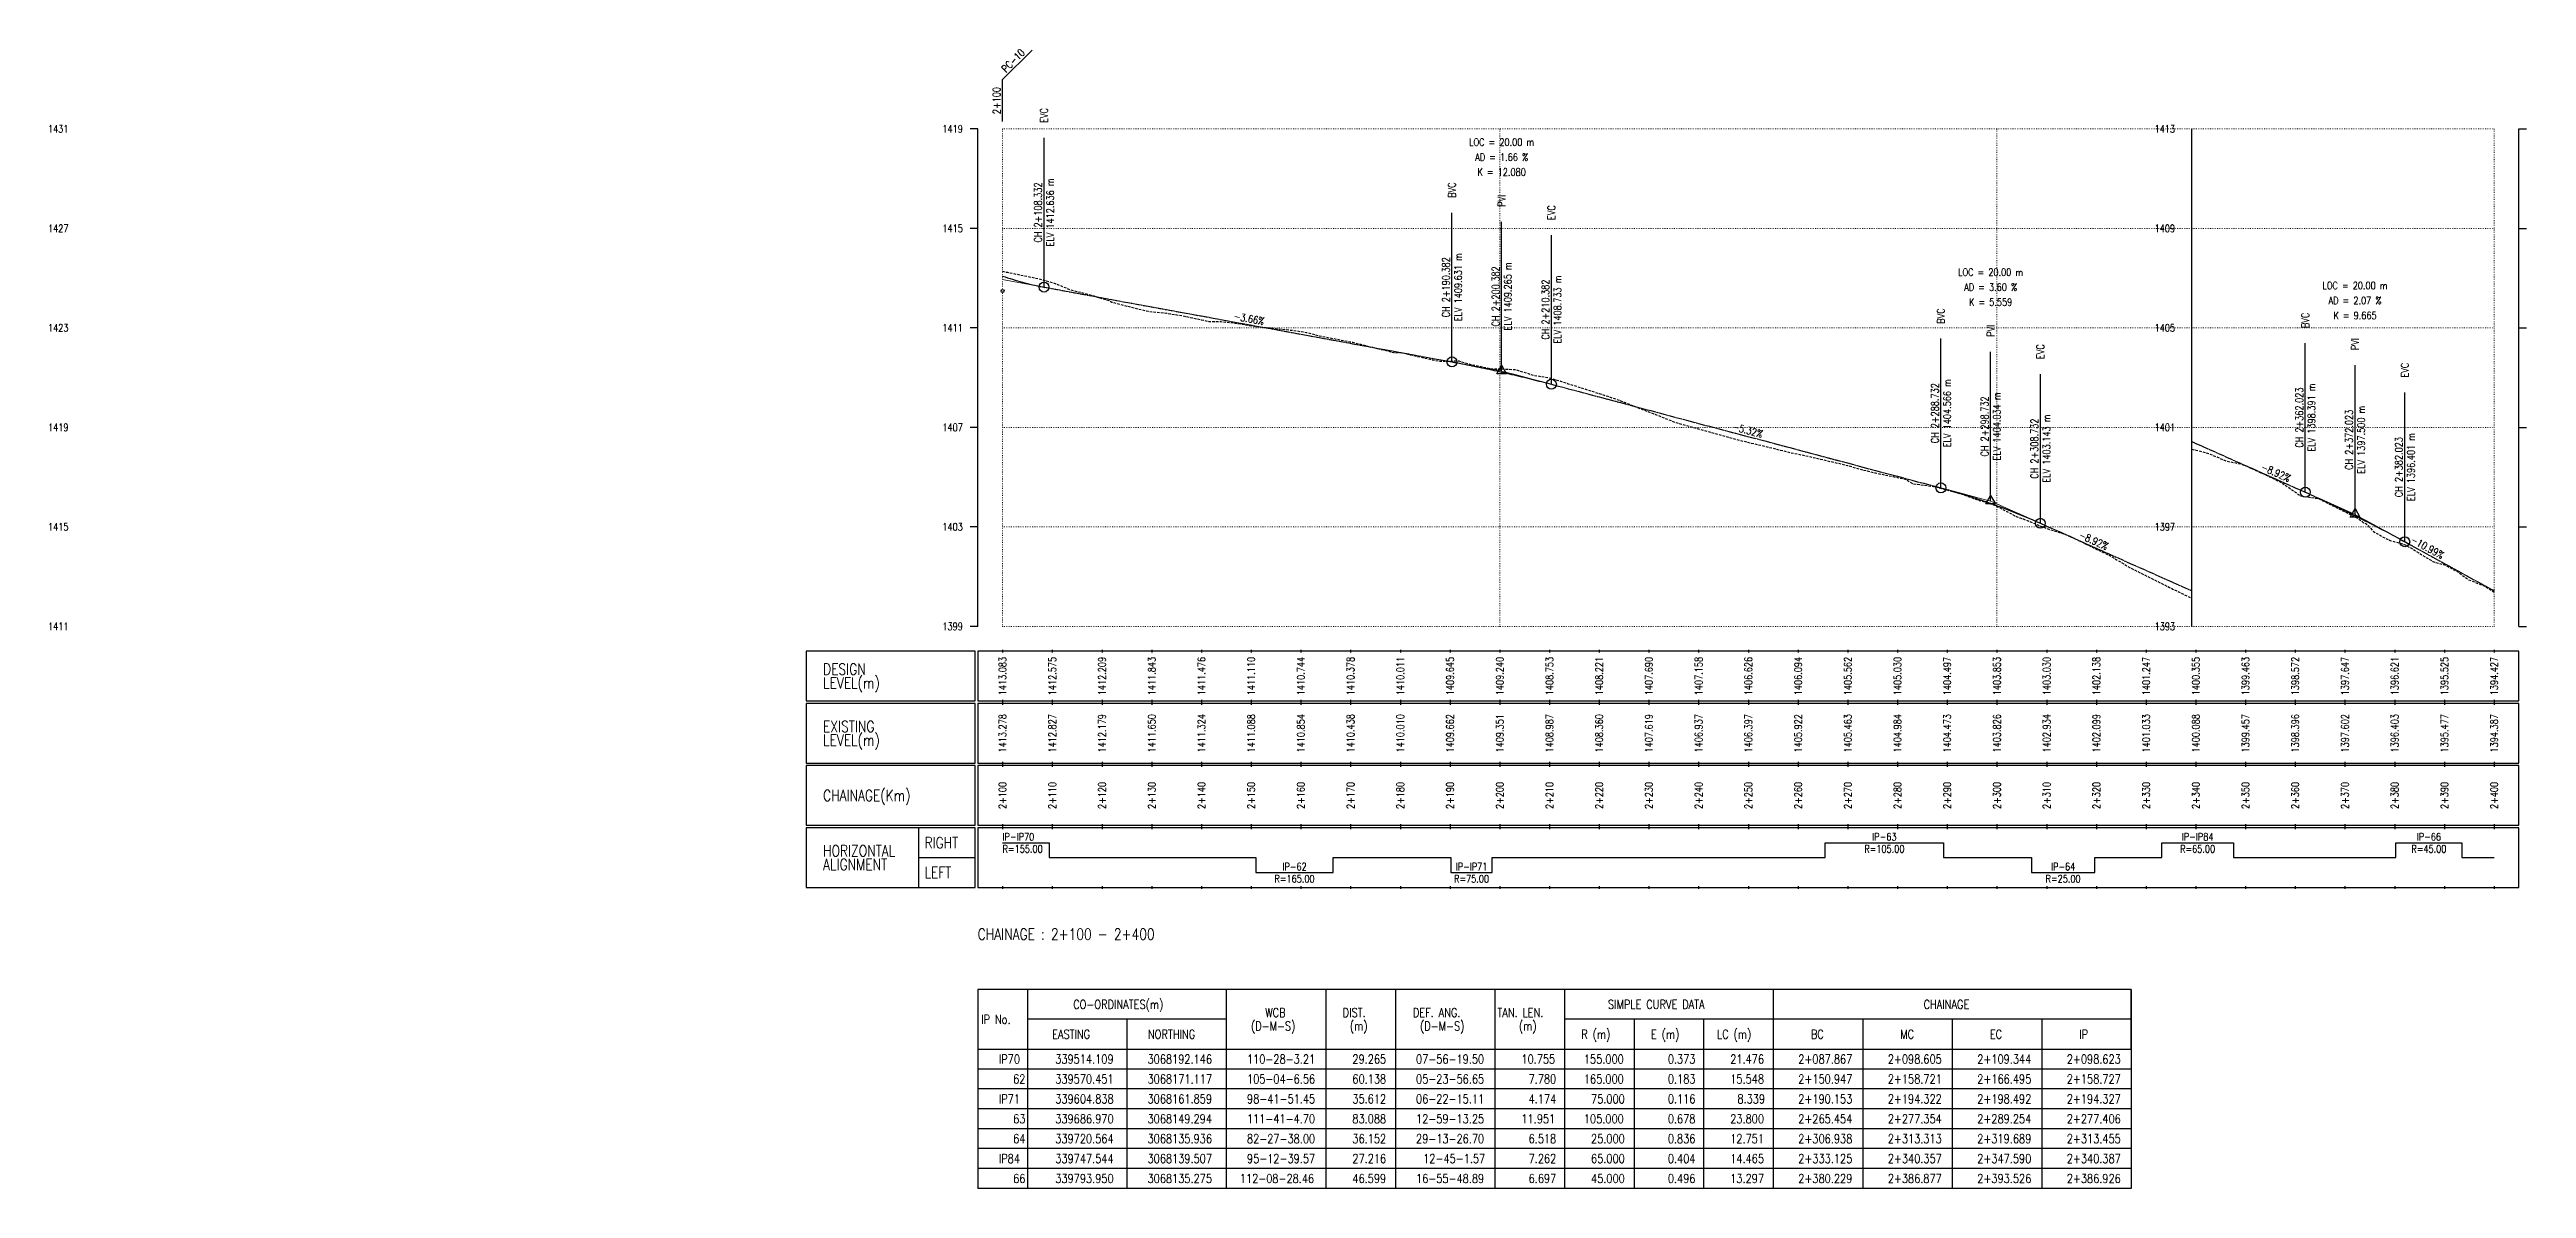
# Model space of a CAD drawing. Extents: x 337736 to 342002, y 3067251 to 3069533.
# Drawn here: x 341083.4 to 341581.6, y 3067274.7 to 3067503.7 of the extents above; entities that cross this region are included whole.
import ezdxf
from ezdxf.enums import TextEntityAlignment as Align

# ---------------------------------------------------------------- set-up
doc = ezdxf.new("R2010")
doc.units = 0
doc.header["$MEASUREMENT"] = 0
for name, pattern in [('Center', [2, 1.25, -0.25, 0.25, -0.25]), ('Dashed', [0.75, 0.5, -0.25]), ('Dot', [0.25, 0, -0.25])]:
    doc.linetypes.add(name, pattern=pattern)
for name, color, linetype, lineweight in [('Chainage Range', 7, 'Continuous', 25), ('Grids', 9, 'Dot', 13), ('PipeCulvert', 6, 'Continuous', 30), ('Vertical Alignment', 5, 'Center', 30), ('VIP Line', 2, 'Continuous', 5)]:
    doc.layers.add(name, color=color, linetype=linetype, lineweight=lineweight)
for name, color, linetype in [('Chainage_TXT', 7, 'Continuous'), ('DesignRL_TXT', 5, 'Continuous'), ('ExistRL_TXT', 3, 'Continuous'), ('GL', 3, 'Dashed'), ('Grade Text', 7, 'Continuous'), ('HC_Data', 7, 'Continuous'), ('Horizontal Alignment', 7, 'Continuous'), ('Remark', 7, 'Continuous'), ('Scale Line', 1, 'Continuous'), ('Title Box Text', 7, 'Continuous'), ('TitleBox', 7, 'Continuous'), ('VIP Mark', 7, 'Continuous')]:
    doc.layers.add(name, color=color, linetype=linetype)
doc.styles.get("Standard").update_dxf_attribs({"font": 'simplex.shx'})

msp = doc.modelspace()

# ---------------------------------------------------------------- linework, layer by layer
at = {"layer": 'GL', "flags": 128}
for points in [[(341275.06, 3067459.12), (341276.02, 3067458.91), (341282.37, 3067457.61), (341285.03, 3067456.88), (341288.61, 3067455.44), (341293.4, 3067454.15), (341295.06, 3067453.63), (341296.4, 3067453.22), (341297.05, 3067452.89), (341299.41, 3067452.28), (341304.33, 3067451.06), (341308.03, 3067450.69), (341311.16, 3067450.19), (341314.9, 3067449.39), (341315.06, 3067449.36), (341316.52, 3067449.04), (341316.75, 3067449), (341317.39, 3067449.01), (341318.97, 3067448.99), (341322.08, 3067448.66), (341325.71, 3067448.07), (341329.66, 3067447.64), (341333.64, 3067447.22), (341335.06, 3067447), (341336.2, 3067446.83), (341338.75, 3067446.13), (341344.95, 3067444.95), (341345.44, 3067444.84), (341350.23, 3067443.65), (341353.76, 3067442.77), (341355.06, 3067442.79), (341355.18, 3067442.79), (341355.52, 3067442.7), (341361.62, 3067441.29), (341362.81, 3067441.07), (341364.34, 3067441.01), (341366.63, 3067441.11), (341366.82, 3067441.09), (341368.61, 3067440.53), (341372.53, 3067439.67), (341373.04, 3067439.54), (341375.06, 3067439.49), (341375.44, 3067439.48), (341376.24, 3067439.46), (341378.16, 3067439.36), (341381.85, 3067438.21), (341384.74, 3067437.76), (341386.57, 3067437.25), (341388.83, 3067436.51), (341395.06, 3067434.53), (341395.53, 3067434.38), (341396.77, 3067433.99), (341399.37, 3067433.07), (341410.48, 3067428.7), (341413.09, 3067427.97), (341415.06, 3067427.42), (341422.45, 3067425.38), (341423.43, 3067425.1), (341428.35, 3067423.95), (341433.38, 3067422.7), (341435.06, 3067422.35), (341436.6, 3067422.03), (341438.61, 3067421.57), (341444.97, 3067420.08), (341448.11, 3067419.18), (341450.65, 3067418.56), (341454.17, 3067417.84), (341455.06, 3067417.65), (341456.59, 3067417.34), (341458.16, 3067416.4), (341462.28, 3067415.84), (341462.57, 3067415.8), (341468.36, 3067414.18), (341471.48, 3067413.04), (341473.32, 3067412.53), (341473.79, 3067412.36), (341474.79, 3067412.01), (341475.06, 3067411.87), (341478.9, 3067409.84), (341479.72, 3067409.52), (341480.33, 3067409.33), (341485.04, 3067407.41), (341488.02, 3067406.48), (341489.74, 3067405.88), (341490.38, 3067405.55), (341492.99, 3067404.28), (341495.06, 3067403.23), (341495.31, 3067403.1), (341497.37, 3067402.18), (341497.46, 3067402.13), (341501.87, 3067399.5), (341509.77, 3067395.55), (341510.21, 3067395.34), (341514.27, 3067393.37)], [(341514.27, 3067423.37), (341515.06, 3067423.17), (341516.35, 3067422.85), (341517.78, 3067422.42), (341521.21, 3067420.96), (341524.38, 3067420.32), (341526.3, 3067419.47), (341531.19, 3067417.2), (341531.2, 3067417.19), (341532.53, 3067416.47), (341535.06, 3067414.71), (341536.16, 3067413.95), (341539.71, 3067413.42), (341540.13, 3067413.24), (341547.08, 3067409.72), (341547.61, 3067409.46), (341548.67, 3067408.68), (341549.33, 3067408.31), (341550.77, 3067406.81), (341552.74, 3067405.68), (341554.12, 3067405.02), (341555.06, 3067404.75), (341556.81, 3067404.27), (341558.79, 3067403.23), (341562.7, 3067400.77), (341565.12, 3067400.1), (341567.74, 3067398.68), (341569.91, 3067397.12), (341573.25, 3067395.78), (341574.6, 3067394.92), (341574.99, 3067394.69), (341575.01, 3067394.69), (341575.06, 3067394.67)]]:
    msp.add_lwpolyline(points, dxfattribs=at)
at = {"layer": 'Grids'}
for p, q in [((341275.06, 3067487.73), (341575.06, 3067487.73)), ((341275.06, 3067387.73), (341275.06, 3067487.73)), ((341375.06, 3067387.73), (341375.06, 3067487.73)), ((341475.06, 3067387.73), (341475.06, 3067487.73)), ((341575.06, 3067387.73), (341575.06, 3067487.73)), ((341575.06, 3067387.73), (341575.06, 3067487.73)), ((341275.06, 3067467.73), (341575.06, 3067467.73)), ((341275.06, 3067447.73), (341575.06, 3067447.73)), ((341275.06, 3067427.73), (341575.06, 3067427.73)), ((341275.06, 3067407.73), (341575.06, 3067407.73)), ((341275.06, 3067387.73), (341575.06, 3067387.73))]:
    msp.add_line(p, q, dxfattribs=at)
at = {"layer": 'HC_Data'}
for p, q in [((341280.06, 3067314.73), (341280.06, 3067302.73)), ((341320.06, 3067314.73), (341320.06, 3067302.73)), ((341340.06, 3067314.73), (341340.06, 3067302.73)), ((341354.06, 3067314.73), (341354.06, 3067302.73)), ((341374.06, 3067314.73), (341374.06, 3067302.73)), ((341388.06, 3067314.73), (341388.06, 3067302.73)), ((341430.06, 3067314.73), (341430.06, 3067302.73)), ((341502.06, 3067314.73), (341502.06, 3067302.73)), ((341320.06, 3067308.73), (341280.06, 3067308.73)), ((341300.06, 3067308.73), (341300.06, 3067302.73)), ((341430.06, 3067308.73), (341388.06, 3067308.73)), ((341402.06, 3067308.73), (341402.06, 3067302.73)), ((341416.06, 3067308.73), (341416.06, 3067302.73)), ((341502.06, 3067308.73), (341430.06, 3067308.73)), ((341448.06, 3067308.73), (341448.06, 3067302.73)), ((341466.06, 3067308.73), (341466.06, 3067302.73)), ((341484.06, 3067308.73), (341484.06, 3067302.73)), ((341270.06, 3067302.73), (341270.06, 3067274.73)), ((341280.06, 3067302.73), (341280.06, 3067274.73)), ((341300.06, 3067302.73), (341300.06, 3067274.73)), ((341320.06, 3067302.73), (341320.06, 3067274.73)), ((341340.06, 3067302.73), (341340.06, 3067274.73)), ((341354.06, 3067302.73), (341354.06, 3067274.73)), ((341374.06, 3067302.73), (341374.06, 3067274.73)), ((341388.06, 3067302.73), (341388.06, 3067274.73)), ((341402.06, 3067302.73), (341402.06, 3067274.73)), ((341416.06, 3067302.73), (341416.06, 3067274.73)), ((341430.06, 3067302.73), (341430.06, 3067274.73)), ((341448.06, 3067302.73), (341448.06, 3067274.73)), ((341466.06, 3067302.73), (341466.06, 3067274.73)), ((341484.06, 3067302.73), (341484.06, 3067274.73)), ((341502.06, 3067302.73), (341502.06, 3067274.73)), ((341502.06, 3067298.73), (341270.06, 3067298.73)), ((341502.06, 3067294.73), (341270.06, 3067294.73)), ((341502.06, 3067290.73), (341270.06, 3067290.73)), ((341502.06, 3067286.73), (341270.06, 3067286.73)), ((341502.06, 3067282.73), (341270.06, 3067282.73)), ((341502.06, 3067278.73), (341270.06, 3067278.73)), ((341502.06, 3067274.73), (341270.06, 3067274.73))]:
    msp.add_line(p, q, dxfattribs=at)
msp.add_lwpolyline([(341270.06, 3067314.73), (341270.06, 3067302.73), (341502.06, 3067302.73), (341502.06, 3067314.73), (341270.06, 3067314.73)], dxfattribs=at)
at = {"layer": 'Horizontal Alignment'}
msp.add_lwpolyline([(341275.06, 3067344.23), (341284.4, 3067344.23), (341284.4, 3067341.23), (341326.01, 3067341.23), (341326.01, 3067338.23), (341341.56, 3067338.23), (341341.56, 3067341.23), (341365.21, 3067341.23), (341365.21, 3067338.23), (341373.55, 3067338.23), (341373.55, 3067341.23), (341440.52, 3067341.23), (341440.52, 3067344.23), (341464.32, 3067344.23), (341464.32, 3067341.23), (341482, 3067341.23), (341482, 3067338.23), (341494.75, 3067338.23), (341494.75, 3067341.23), (341508.19, 3067341.23), (341508.19, 3067344.23), (341522.65, 3067344.23), (341522.65, 3067341.23), (341555.29, 3067341.23), (341555.29, 3067344.23), (341568.59, 3067344.23), (341568.59, 3067341.23), (341575.06, 3067341.23)], dxfattribs=at)
at = {"layer": 'PipeCulvert'}
msp.add_circle((341275.06, 3067455.15), 0.3, dxfattribs=at)
at = {"layer": 'Remark'}
for p, q in [((341275.06, 3067497.63), (341281, 3067503.57)), ((341275.06, 3067489.23), (341275.06, 3067497.63))]:
    msp.add_line(p, q, dxfattribs=at)
at = {"layer": 'Scale Line'}
for p, q in [((341270.06, 3067487.73), (341268.56, 3067487.73)), ((341270.06, 3067387.73), (341270.06, 3067487.73)), ((341514.27, 3067387.73), (341514.27, 3067487.73)), ((341580.06, 3067387.73), (341580.06, 3067487.73)), ((341580.06, 3067487.73), (341581.56, 3067487.73)), ((341270.06, 3067467.73), (341268.56, 3067467.73)), ((341580.06, 3067467.73), (341581.56, 3067467.73)), ((341270.06, 3067447.73), (341268.56, 3067447.73)), ((341580.06, 3067447.73), (341581.56, 3067447.73)), ((341270.06, 3067427.73), (341268.56, 3067427.73)), ((341580.06, 3067427.73), (341581.56, 3067427.73)), ((341270.06, 3067407.73), (341268.56, 3067407.73)), ((341580.06, 3067407.73), (341581.56, 3067407.73)), ((341270.06, 3067387.73), (341268.56, 3067387.73)), ((341580.06, 3067387.73), (341581.56, 3067387.73))]:
    msp.add_line(p, q, dxfattribs=at)
at = {"layer": 'TitleBox'}
for p, q in [((341275.06, 3067382.98), (341275.06, 3067382.48)), ((341285.06, 3067382.98), (341285.06, 3067382.48)), ((341295.06, 3067382.98), (341295.06, 3067382.48)), ((341305.06, 3067382.98), (341305.06, 3067382.48)), ((341315.06, 3067382.98), (341315.06, 3067382.48)), ((341325.06, 3067382.98), (341325.06, 3067382.48)), ((341335.06, 3067382.98), (341335.06, 3067382.48)), ((341345.06, 3067382.98), (341345.06, 3067382.48)), ((341355.06, 3067382.98), (341355.06, 3067382.48)), ((341365.06, 3067382.98), (341365.06, 3067382.48)), ((341375.06, 3067382.98), (341375.06, 3067382.48)), ((341385.06, 3067382.98), (341385.06, 3067382.48)), ((341395.06, 3067382.98), (341395.06, 3067382.48)), ((341405.06, 3067382.98), (341405.06, 3067382.48)), ((341415.06, 3067382.98), (341415.06, 3067382.48)), ((341425.06, 3067382.98), (341425.06, 3067382.48)), ((341435.06, 3067382.98), (341435.06, 3067382.48)), ((341445.06, 3067382.98), (341445.06, 3067382.48)), ((341455.06, 3067382.98), (341455.06, 3067382.48)), ((341465.06, 3067382.98), (341465.06, 3067382.48)), ((341475.06, 3067382.98), (341475.06, 3067382.48)), ((341485.06, 3067382.98), (341485.06, 3067382.48)), ((341495.06, 3067382.98), (341495.06, 3067382.48)), ((341505.06, 3067382.98), (341505.06, 3067382.48)), ((341515.06, 3067382.98), (341515.06, 3067382.48)), ((341525.06, 3067382.98), (341525.06, 3067382.48)), ((341535.06, 3067382.98), (341535.06, 3067382.48)), ((341545.06, 3067382.98), (341545.06, 3067382.48)), ((341555.06, 3067382.98), (341555.06, 3067382.48)), ((341565.06, 3067382.98), (341565.06, 3067382.48)), ((341575.06, 3067382.98), (341575.06, 3067382.48)), ((341575.06, 3067382.98), (341575.06, 3067382.48)), ((341275.06, 3067372.98), (341275.06, 3067372.48)), ((341275.06, 3067372.48), (341275.06, 3067371.98)), ((341285.06, 3067372.98), (341285.06, 3067372.48)), ((341285.06, 3067372.48), (341285.06, 3067371.98)), ((341295.06, 3067372.98), (341295.06, 3067372.48)), ((341295.06, 3067372.48), (341295.06, 3067371.98)), ((341305.06, 3067372.98), (341305.06, 3067372.48)), ((341305.06, 3067372.48), (341305.06, 3067371.98)), ((341315.06, 3067372.98), (341315.06, 3067372.48)), ((341315.06, 3067372.48), (341315.06, 3067371.98)), ((341325.06, 3067372.98), (341325.06, 3067372.48)), ((341325.06, 3067372.48), (341325.06, 3067371.98)), ((341335.06, 3067372.98), (341335.06, 3067372.48)), ((341335.06, 3067372.48), (341335.06, 3067371.98)), ((341345.06, 3067372.98), (341345.06, 3067372.48)), ((341345.06, 3067372.48), (341345.06, 3067371.98)), ((341355.06, 3067372.98), (341355.06, 3067372.48)), ((341355.06, 3067372.48), (341355.06, 3067371.98)), ((341365.06, 3067372.98), (341365.06, 3067372.48)), ((341365.06, 3067372.48), (341365.06, 3067371.98)), ((341375.06, 3067372.98), (341375.06, 3067372.48)), ((341375.06, 3067372.48), (341375.06, 3067371.98)), ((341385.06, 3067372.98), (341385.06, 3067372.48)), ((341385.06, 3067372.48), (341385.06, 3067371.98)), ((341395.06, 3067372.98), (341395.06, 3067372.48)), ((341395.06, 3067372.48), (341395.06, 3067371.98)), ((341405.06, 3067372.98), (341405.06, 3067372.48)), ((341405.06, 3067372.48), (341405.06, 3067371.98)), ((341415.06, 3067372.98), (341415.06, 3067372.48)), ((341415.06, 3067372.48), (341415.06, 3067371.98)), ((341425.06, 3067372.98), (341425.06, 3067372.48)), ((341425.06, 3067372.48), (341425.06, 3067371.98)), ((341435.06, 3067372.98), (341435.06, 3067372.48)), ((341435.06, 3067372.48), (341435.06, 3067371.98)), ((341445.06, 3067372.98), (341445.06, 3067372.48)), ((341445.06, 3067372.48), (341445.06, 3067371.98)), ((341455.06, 3067372.98), (341455.06, 3067372.48)), ((341455.06, 3067372.48), (341455.06, 3067371.98)), ((341465.06, 3067372.98), (341465.06, 3067372.48)), ((341465.06, 3067372.48), (341465.06, 3067371.98)), ((341475.06, 3067372.98), (341475.06, 3067372.48)), ((341475.06, 3067372.48), (341475.06, 3067371.98)), ((341485.06, 3067372.98), (341485.06, 3067372.48)), ((341485.06, 3067372.48), (341485.06, 3067371.98)), ((341495.06, 3067372.98), (341495.06, 3067372.48)), ((341495.06, 3067372.48), (341495.06, 3067371.98)), ((341505.06, 3067372.98), (341505.06, 3067372.48)), ((341505.06, 3067372.48), (341505.06, 3067371.98)), ((341515.06, 3067372.98), (341515.06, 3067372.48)), ((341515.06, 3067372.48), (341515.06, 3067371.98)), ((341525.06, 3067372.98), (341525.06, 3067372.48)), ((341525.06, 3067372.48), (341525.06, 3067371.98)), ((341535.06, 3067372.98), (341535.06, 3067372.48)), ((341535.06, 3067372.48), (341535.06, 3067371.98)), ((341545.06, 3067372.98), (341545.06, 3067372.48)), ((341545.06, 3067372.48), (341545.06, 3067371.98)), ((341555.06, 3067372.98), (341555.06, 3067372.48)), ((341555.06, 3067372.48), (341555.06, 3067371.98)), ((341565.06, 3067372.98), (341565.06, 3067372.48)), ((341565.06, 3067372.48), (341565.06, 3067371.98)), ((341575.06, 3067372.98), (341575.06, 3067372.48)), ((341575.06, 3067372.98), (341575.06, 3067372.48)), ((341575.06, 3067372.48), (341575.06, 3067371.98)), ((341575.06, 3067372.48), (341575.06, 3067371.98)), ((341275.06, 3067360.48), (341275.06, 3067359.98)), ((341275.06, 3067359.98), (341275.06, 3067359.48)), ((341285.06, 3067360.48), (341285.06, 3067359.98)), ((341285.06, 3067359.98), (341285.06, 3067359.48)), ((341295.06, 3067360.48), (341295.06, 3067359.98)), ((341295.06, 3067359.98), (341295.06, 3067359.48)), ((341305.06, 3067360.48), (341305.06, 3067359.98)), ((341305.06, 3067359.98), (341305.06, 3067359.48)), ((341315.06, 3067360.48), (341315.06, 3067359.98)), ((341315.06, 3067359.98), (341315.06, 3067359.48)), ((341325.06, 3067360.48), (341325.06, 3067359.98)), ((341325.06, 3067359.98), (341325.06, 3067359.48)), ((341335.06, 3067360.48), (341335.06, 3067359.98)), ((341335.06, 3067359.98), (341335.06, 3067359.48)), ((341345.06, 3067360.48), (341345.06, 3067359.98)), ((341345.06, 3067359.98), (341345.06, 3067359.48)), ((341355.06, 3067360.48), (341355.06, 3067359.98)), ((341355.06, 3067359.98), (341355.06, 3067359.48)), ((341365.06, 3067360.48), (341365.06, 3067359.98)), ((341365.06, 3067359.98), (341365.06, 3067359.48)), ((341375.06, 3067360.48), (341375.06, 3067359.98)), ((341375.06, 3067359.98), (341375.06, 3067359.48)), ((341385.06, 3067360.48), (341385.06, 3067359.98)), ((341385.06, 3067359.98), (341385.06, 3067359.48)), ((341395.06, 3067360.48), (341395.06, 3067359.98)), ((341395.06, 3067359.98), (341395.06, 3067359.48)), ((341405.06, 3067360.48), (341405.06, 3067359.98)), ((341405.06, 3067359.98), (341405.06, 3067359.48)), ((341415.06, 3067360.48), (341415.06, 3067359.98)), ((341415.06, 3067359.98), (341415.06, 3067359.48)), ((341425.06, 3067360.48), (341425.06, 3067359.98)), ((341425.06, 3067359.98), (341425.06, 3067359.48)), ((341435.06, 3067360.48), (341435.06, 3067359.98)), ((341435.06, 3067359.98), (341435.06, 3067359.48)), ((341445.06, 3067360.48), (341445.06, 3067359.98)), ((341445.06, 3067359.98), (341445.06, 3067359.48)), ((341455.06, 3067360.48), (341455.06, 3067359.98)), ((341455.06, 3067359.98), (341455.06, 3067359.48)), ((341465.06, 3067360.48), (341465.06, 3067359.98)), ((341465.06, 3067359.98), (341465.06, 3067359.48)), ((341475.06, 3067360.48), (341475.06, 3067359.98)), ((341475.06, 3067359.98), (341475.06, 3067359.48)), ((341485.06, 3067360.48), (341485.06, 3067359.98)), ((341485.06, 3067359.98), (341485.06, 3067359.48)), ((341495.06, 3067360.48), (341495.06, 3067359.98)), ((341495.06, 3067359.98), (341495.06, 3067359.48)), ((341505.06, 3067360.48), (341505.06, 3067359.98)), ((341505.06, 3067359.98), (341505.06, 3067359.48)), ((341515.06, 3067360.48), (341515.06, 3067359.98)), ((341515.06, 3067359.98), (341515.06, 3067359.48)), ((341525.06, 3067360.48), (341525.06, 3067359.98)), ((341525.06, 3067359.98), (341525.06, 3067359.48)), ((341535.06, 3067360.48), (341535.06, 3067359.98)), ((341535.06, 3067359.98), (341535.06, 3067359.48)), ((341545.06, 3067360.48), (341545.06, 3067359.98)), ((341545.06, 3067359.98), (341545.06, 3067359.48)), ((341555.06, 3067360.48), (341555.06, 3067359.98)), ((341555.06, 3067359.98), (341555.06, 3067359.48)), ((341565.06, 3067360.48), (341565.06, 3067359.98)), ((341565.06, 3067359.98), (341565.06, 3067359.48)), ((341575.06, 3067360.48), (341575.06, 3067359.98)), ((341575.06, 3067360.48), (341575.06, 3067359.98)), ((341575.06, 3067359.98), (341575.06, 3067359.48)), ((341575.06, 3067359.98), (341575.06, 3067359.48)), ((341258.23, 3067335.23), (341258.23, 3067347.23)), ((341275.06, 3067347.98), (341275.06, 3067347.48)), ((341275.06, 3067347.48), (341275.06, 3067346.98)), ((341285.06, 3067347.98), (341285.06, 3067347.48)), ((341285.06, 3067347.48), (341285.06, 3067346.98)), ((341295.06, 3067347.98), (341295.06, 3067347.48)), ((341295.06, 3067347.48), (341295.06, 3067346.98)), ((341305.06, 3067347.98), (341305.06, 3067347.48)), ((341305.06, 3067347.48), (341305.06, 3067346.98)), ((341315.06, 3067347.98), (341315.06, 3067347.48)), ((341315.06, 3067347.48), (341315.06, 3067346.98)), ((341325.06, 3067347.98), (341325.06, 3067347.48)), ((341325.06, 3067347.48), (341325.06, 3067346.98)), ((341335.06, 3067347.98), (341335.06, 3067347.48)), ((341335.06, 3067347.48), (341335.06, 3067346.98)), ((341345.06, 3067347.98), (341345.06, 3067347.48)), ((341345.06, 3067347.48), (341345.06, 3067346.98)), ((341355.06, 3067347.98), (341355.06, 3067347.48)), ((341355.06, 3067347.48), (341355.06, 3067346.98)), ((341365.06, 3067347.98), (341365.06, 3067347.48)), ((341365.06, 3067347.48), (341365.06, 3067346.98)), ((341375.06, 3067347.98), (341375.06, 3067347.48)), ((341375.06, 3067347.48), (341375.06, 3067346.98)), ((341385.06, 3067347.98), (341385.06, 3067347.48)), ((341385.06, 3067347.48), (341385.06, 3067346.98)), ((341395.06, 3067347.98), (341395.06, 3067347.48)), ((341395.06, 3067347.48), (341395.06, 3067346.98)), ((341405.06, 3067347.98), (341405.06, 3067347.48)), ((341405.06, 3067347.48), (341405.06, 3067346.98)), ((341415.06, 3067347.98), (341415.06, 3067347.48)), ((341415.06, 3067347.48), (341415.06, 3067346.98)), ((341425.06, 3067347.98), (341425.06, 3067347.48)), ((341425.06, 3067347.48), (341425.06, 3067346.98)), ((341435.06, 3067347.98), (341435.06, 3067347.48)), ((341435.06, 3067347.48), (341435.06, 3067346.98)), ((341445.06, 3067347.98), (341445.06, 3067347.48)), ((341445.06, 3067347.48), (341445.06, 3067346.98)), ((341455.06, 3067347.98), (341455.06, 3067347.48)), ((341455.06, 3067347.48), (341455.06, 3067346.98)), ((341465.06, 3067347.98), (341465.06, 3067347.48)), ((341465.06, 3067347.48), (341465.06, 3067346.98)), ((341475.06, 3067347.98), (341475.06, 3067347.48)), ((341475.06, 3067347.48), (341475.06, 3067346.98)), ((341485.06, 3067347.98), (341485.06, 3067347.48)), ((341485.06, 3067347.48), (341485.06, 3067346.98)), ((341495.06, 3067347.98), (341495.06, 3067347.48)), ((341495.06, 3067347.48), (341495.06, 3067346.98)), ((341505.06, 3067347.98), (341505.06, 3067347.48)), ((341505.06, 3067347.48), (341505.06, 3067346.98)), ((341515.06, 3067347.98), (341515.06, 3067347.48)), ((341515.06, 3067347.48), (341515.06, 3067346.98)), ((341525.06, 3067347.98), (341525.06, 3067347.48)), ((341525.06, 3067347.48), (341525.06, 3067346.98)), ((341535.06, 3067347.98), (341535.06, 3067347.48)), ((341535.06, 3067347.48), (341535.06, 3067346.98)), ((341545.06, 3067347.98), (341545.06, 3067347.48)), ((341545.06, 3067347.48), (341545.06, 3067346.98)), ((341555.06, 3067347.98), (341555.06, 3067347.48)), ((341555.06, 3067347.48), (341555.06, 3067346.98)), ((341565.06, 3067347.98), (341565.06, 3067347.48)), ((341565.06, 3067347.48), (341565.06, 3067346.98)), ((341575.06, 3067347.98), (341575.06, 3067347.48)), ((341575.06, 3067347.98), (341575.06, 3067347.48)), ((341575.06, 3067347.48), (341575.06, 3067346.98)), ((341575.06, 3067347.48), (341575.06, 3067346.98)), ((341258.23, 3067341.23), (341269.56, 3067341.23)), ((341275.06, 3067335.48), (341275.06, 3067334.98)), ((341285.06, 3067335.48), (341285.06, 3067334.98)), ((341295.06, 3067335.48), (341295.06, 3067334.98)), ((341305.06, 3067335.48), (341305.06, 3067334.98)), ((341315.06, 3067335.48), (341315.06, 3067334.98)), ((341325.06, 3067335.48), (341325.06, 3067334.98)), ((341335.06, 3067335.48), (341335.06, 3067334.98)), ((341345.06, 3067335.48), (341345.06, 3067334.98)), ((341355.06, 3067335.48), (341355.06, 3067334.98)), ((341365.06, 3067335.48), (341365.06, 3067334.98)), ((341375.06, 3067335.48), (341375.06, 3067334.98)), ((341385.06, 3067335.48), (341385.06, 3067334.98)), ((341395.06, 3067335.48), (341395.06, 3067334.98)), ((341405.06, 3067335.48), (341405.06, 3067334.98)), ((341415.06, 3067335.48), (341415.06, 3067334.98)), ((341425.06, 3067335.48), (341425.06, 3067334.98)), ((341435.06, 3067335.48), (341435.06, 3067334.98)), ((341445.06, 3067335.48), (341445.06, 3067334.98)), ((341455.06, 3067335.48), (341455.06, 3067334.98)), ((341465.06, 3067335.48), (341465.06, 3067334.98)), ((341475.06, 3067335.48), (341475.06, 3067334.98)), ((341485.06, 3067335.48), (341485.06, 3067334.98)), ((341495.06, 3067335.48), (341495.06, 3067334.98)), ((341505.06, 3067335.48), (341505.06, 3067334.98)), ((341515.06, 3067335.48), (341515.06, 3067334.98)), ((341525.06, 3067335.48), (341525.06, 3067334.98)), ((341535.06, 3067335.48), (341535.06, 3067334.98)), ((341545.06, 3067335.48), (341545.06, 3067334.98)), ((341555.06, 3067335.48), (341555.06, 3067334.98)), ((341565.06, 3067335.48), (341565.06, 3067334.98)), ((341575.06, 3067335.48), (341575.06, 3067334.98)), ((341575.06, 3067335.48), (341575.06, 3067334.98))]:
    msp.add_line(p, q, dxfattribs=at)
for points in [[(341269.56, 3067382.73), (341235.56, 3067382.73), (341235.56, 3067372.73), (341269.56, 3067372.73)], [(341270.06, 3067372.73), (341580.06, 3067372.73), (341580.06, 3067382.73), (341270.06, 3067382.73)], [(341269.56, 3067372.23), (341235.56, 3067372.23), (341235.56, 3067360.23), (341269.56, 3067360.23)], [(341270.06, 3067360.23), (341580.06, 3067360.23), (341580.06, 3067372.23), (341270.06, 3067372.23)], [(341269.56, 3067359.73), (341235.56, 3067359.73), (341235.56, 3067347.73), (341269.56, 3067347.73)], [(341270.06, 3067347.73), (341580.06, 3067347.73), (341580.06, 3067359.73), (341270.06, 3067359.73)], [(341269.56, 3067347.23), (341235.56, 3067347.23), (341235.56, 3067335.23), (341269.56, 3067335.23)], [(341270.06, 3067335.23), (341580.06, 3067335.23), (341580.06, 3067347.23), (341270.06, 3067347.23)]]:
    msp.add_lwpolyline(points, close=True, dxfattribs=at)
at = {"layer": 'Vertical Alignment'}
for points in [[(341275.06, 3067458.15), (341275.56, 3067457.98), (341276.06, 3067457.81), (341276.56, 3067457.64), (341277.06, 3067457.49), (341277.56, 3067457.33), (341278.06, 3067457.18), (341278.56, 3067457.04), (341279.06, 3067456.9), (341279.56, 3067456.77), (341280.06, 3067456.64), (341280.56, 3067456.52), (341281.06, 3067456.4), (341281.56, 3067456.29), (341282.06, 3067456.18), (341282.56, 3067456.08), (341283.06, 3067455.98), (341283.56, 3067455.88), (341283.39, 3067455.92), (341285.03, 3067455.62), (341288.61, 3067454.96), (341293.4, 3067454.08), (341295.06, 3067453.78), (341296.4, 3067453.53), (341297.05, 3067453.41), (341299.41, 3067452.98), (341304.33, 3067452.08), (341308.03, 3067451.4), (341311.16, 3067450.83), (341314.9, 3067450.15), (341315.06, 3067450.12), (341316.52, 3067449.85), (341316.75, 3067449.81), (341317.39, 3067449.69), (341318.97, 3067449.4), (341322.08, 3067448.83), (341325.71, 3067448.17), (341329.66, 3067447.44), (341333.64, 3067446.71), (341335.06, 3067446.45), (341336.2, 3067446.25), (341338.75, 3067445.78), (341344.95, 3067444.64), (341345.44, 3067444.55), (341350.23, 3067443.68), (341353.76, 3067443.03), (341355.06, 3067442.79), (341355.18, 3067442.77), (341355.52, 3067442.71), (341361.62, 3067441.59), (341362.81, 3067441.37), (341364.34, 3067441.09), (341365.44, 3067440.89), (341365.94, 3067440.8), (341366.44, 3067440.7), (341366.94, 3067440.61), (341367.44, 3067440.52), (341367.94, 3067440.42), (341368.44, 3067440.32), (341368.94, 3067440.22), (341369.44, 3067440.12), (341369.94, 3067440.02), (341370.44, 3067439.92), (341370.94, 3067439.82), (341371.44, 3067439.72), (341371.94, 3067439.61), (341372.44, 3067439.51), (341372.94, 3067439.4), (341373.44, 3067439.29), (341373.94, 3067439.18), (341374.44, 3067439.07), (341374.94, 3067438.96), (341375.44, 3067438.85), (341375.94, 3067438.74), (341376.44, 3067438.63), (341376.94, 3067438.51), (341377.44, 3067438.39), (341377.94, 3067438.28), (341378.44, 3067438.16), (341378.94, 3067438.04), (341379.44, 3067437.92), (341379.94, 3067437.8), (341380.44, 3067437.68), (341380.94, 3067437.55), (341381.44, 3067437.43), (341381.94, 3067437.3), (341382.44, 3067437.18), (341382.94, 3067437.05), (341383.44, 3067436.92), (341383.94, 3067436.79), (341384.44, 3067436.66), (341384.94, 3067436.53), (341385.44, 3067436.4), (341385.44, 3067436.4), (341386.57, 3067436.1), (341388.83, 3067435.5), (341395.06, 3067433.84), (341395.53, 3067433.72), (341396.77, 3067433.39), (341399.37, 3067432.7), (341410.48, 3067429.74), (341413.09, 3067429.05), (341415.06, 3067428.52), (341422.45, 3067426.56), (341423.43, 3067426.3), (341428.35, 3067424.99), (341433.38, 3067423.65), (341435.06, 3067423.21), (341436.6, 3067422.8), (341438.61, 3067422.26), (341444.97, 3067420.57), (341448.11, 3067419.73), (341450.65, 3067419.06), (341454.17, 3067418.13), (341455.06, 3067417.89), (341456.59, 3067417.48), (341458.16, 3067417.06), (341462.28, 3067415.97), (341462.57, 3067415.89), (341463.79, 3067415.57), (341464.29, 3067415.43), (341464.79, 3067415.3), (341465.29, 3067415.16), (341465.79, 3067415.02), (341466.29, 3067414.87), (341466.79, 3067414.73), (341467.29, 3067414.58), (341467.79, 3067414.43), (341468.29, 3067414.28), (341468.79, 3067414.12), (341469.29, 3067413.97), (341469.79, 3067413.81), (341470.29, 3067413.65), (341470.79, 3067413.48), (341471.29, 3067413.32), (341471.79, 3067413.15), (341472.29, 3067412.98), (341472.79, 3067412.81), (341473.29, 3067412.63), (341473.79, 3067412.46), (341474.29, 3067412.28), (341474.79, 3067412.1), (341475.29, 3067411.91), (341475.79, 3067411.73), (341476.29, 3067411.54), (341476.79, 3067411.35), (341477.29, 3067411.16), (341477.79, 3067410.96), (341478.29, 3067410.76), (341478.79, 3067410.57), (341479.29, 3067410.36), (341479.79, 3067410.16), (341480.29, 3067409.95), (341480.79, 3067409.75), (341481.29, 3067409.53), (341481.79, 3067409.32), (341482.29, 3067409.11), (341482.79, 3067408.89), (341483.29, 3067408.67), (341483.79, 3067408.45), (341483.79, 3067408.45), (341485.04, 3067407.89), (341488.02, 3067406.57), (341489.74, 3067405.8), (341490.38, 3067405.51), (341492.99, 3067404.35), (341495.06, 3067403.43), (341495.31, 3067403.32), (341497.37, 3067402.4), (341497.46, 3067402.36), (341501.87, 3067400.39), (341509.77, 3067396.87), (341510.21, 3067396.67), (341514.27, 3067394.86)], [(341514.27, 3067424.86), (341515.06, 3067424.51), (341516.35, 3067423.94), (341517.78, 3067423.3), (341521.21, 3067421.77), (341524.38, 3067420.36), (341526.3, 3067419.5), (341531.19, 3067417.32), (341531.2, 3067417.32), (341532.53, 3067416.72), (341535.06, 3067415.59), (341536.16, 3067415.1), (341537.08, 3067414.69), (341537.58, 3067414.47), (341538.08, 3067414.24), (341538.58, 3067414.02), (341539.08, 3067413.79), (341539.58, 3067413.56), (341540.08, 3067413.33), (341540.58, 3067413.1), (341541.08, 3067412.87), (341541.58, 3067412.63), (341542.08, 3067412.4), (341542.58, 3067412.16), (341543.08, 3067411.92), (341543.58, 3067411.69), (341544.08, 3067411.44), (341544.58, 3067411.2), (341545.08, 3067410.96), (341545.58, 3067410.72), (341546.08, 3067410.47), (341546.58, 3067410.22), (341547.08, 3067409.98), (341547.58, 3067409.73), (341548.08, 3067409.48), (341548.58, 3067409.22), (341549.08, 3067408.97), (341549.58, 3067408.72), (341550.08, 3067408.46), (341550.58, 3067408.2), (341551.08, 3067407.94), (341551.58, 3067407.68), (341552.08, 3067407.42), (341552.58, 3067407.16), (341553.08, 3067406.9), (341553.58, 3067406.63), (341554.08, 3067406.37), (341554.58, 3067406.1), (341555.08, 3067405.83), (341555.58, 3067405.56), (341556.08, 3067405.29), (341556.58, 3067405.02), (341557.08, 3067404.74), (341557.08, 3067404.74), (341558.79, 3067403.8), (341562.7, 3067401.66), (341565.12, 3067400.33), (341567.74, 3067398.89), (341569.91, 3067397.7), (341573.25, 3067395.86), (341574.6, 3067395.12), (341574.99, 3067394.91), (341575.01, 3067394.89), (341575.06, 3067394.87)]]:
    msp.add_lwpolyline(points, dxfattribs=at)
at = {"layer": 'VIP Line'}
for points in [[(341275.06, 3067457.44), (341276.02, 3067457.27), (341282.37, 3067456.1), (341285.03, 3067455.62), (341288.61, 3067454.96), (341293.4, 3067454.08), (341295.06, 3067453.78), (341296.4, 3067453.53), (341297.05, 3067453.41), (341299.41, 3067452.98), (341304.33, 3067452.08), (341308.03, 3067451.4), (341311.16, 3067450.83), (341314.9, 3067450.15), (341315.06, 3067450.12), (341316.52, 3067449.85), (341316.75, 3067449.81), (341317.39, 3067449.69), (341318.97, 3067449.4), (341322.08, 3067448.83), (341325.71, 3067448.17), (341329.66, 3067447.44), (341333.64, 3067446.71), (341335.06, 3067446.45), (341336.2, 3067446.25), (341338.75, 3067445.78), (341344.95, 3067444.64), (341345.44, 3067444.55), (341350.23, 3067443.68), (341353.76, 3067443.03), (341355.06, 3067442.79), (341355.18, 3067442.77), (341355.52, 3067442.71), (341361.62, 3067441.59), (341362.81, 3067441.37), (341364.34, 3067441.09), (341366.63, 3067440.67), (341366.82, 3067440.64), (341368.61, 3067440.31), (341372.53, 3067439.59), (341373.04, 3067439.5), (341375.06, 3067439.13), (341375.44, 3067439.06), (341376.24, 3067438.85), (341378.16, 3067438.34), (341381.85, 3067437.35), (341384.74, 3067436.59), (341386.57, 3067436.1), (341388.83, 3067435.5), (341395.06, 3067433.84), (341395.53, 3067433.72), (341396.77, 3067433.39), (341399.37, 3067432.7), (341410.48, 3067429.74), (341413.09, 3067429.05), (341415.06, 3067428.52), (341422.45, 3067426.56), (341423.43, 3067426.3), (341428.35, 3067424.99), (341433.38, 3067423.65), (341435.06, 3067423.21), (341436.6, 3067422.8), (341438.61, 3067422.26), (341444.97, 3067420.57), (341448.11, 3067419.73), (341450.65, 3067419.06), (341454.17, 3067418.13), (341455.06, 3067417.89), (341456.59, 3067417.48), (341458.16, 3067417.06), (341462.28, 3067415.97), (341462.57, 3067415.89), (341468.36, 3067414.35), (341471.48, 3067413.52), (341473.32, 3067413.03), (341473.79, 3067412.91), (341474.79, 3067412.46), (341475.06, 3067412.34), (341478.9, 3067410.63), (341479.72, 3067410.26), (341480.33, 3067409.99), (341485.04, 3067407.89), (341488.02, 3067406.57), (341489.74, 3067405.8), (341490.38, 3067405.51), (341492.99, 3067404.35), (341495.06, 3067403.43), (341495.31, 3067403.32), (341497.37, 3067402.4), (341497.46, 3067402.36), (341501.87, 3067400.39), (341509.77, 3067396.87), (341510.21, 3067396.67), (341514.27, 3067394.86)], [(341514.27, 3067424.86), (341515.06, 3067424.51), (341516.35, 3067423.94), (341517.78, 3067423.3), (341521.21, 3067421.77), (341524.38, 3067420.36), (341526.3, 3067419.5), (341531.19, 3067417.32), (341531.2, 3067417.32), (341532.53, 3067416.72), (341535.06, 3067415.59), (341536.16, 3067415.1), (341539.71, 3067413.52), (341540.13, 3067413.33), (341547.08, 3067410.23), (341547.61, 3067409.95), (341548.67, 3067409.37), (341549.33, 3067409), (341550.77, 3067408.21), (341552.74, 3067407.13), (341554.12, 3067406.37), (341555.06, 3067405.85), (341556.81, 3067404.89), (341558.79, 3067403.8), (341562.7, 3067401.66), (341565.12, 3067400.33), (341567.74, 3067398.89), (341569.91, 3067397.7), (341573.25, 3067395.86), (341574.6, 3067395.12), (341574.99, 3067394.91), (341575.01, 3067394.89), (341575.06, 3067394.87)]]:
    msp.add_lwpolyline(points, dxfattribs=at)
at = {"layer": 'VIP Mark'}
for p, q in [((341283.39, 3067455.92), (341283.39, 3067485.92)), ((341365.44, 3067440.89), (341365.44, 3067470.89)), ((341375.44, 3067439.06), (341375.44, 3067469.06)), ((341385.44, 3067436.4), (341385.44, 3067466.4)), ((341463.79, 3067415.57), (341463.79, 3067445.57)), ((341537.08, 3067414.69), (341537.08, 3067444.69)), ((341473.79, 3067412.91), (341473.79, 3067442.91)), ((341547.08, 3067410.23), (341547.08, 3067440.23)), ((341483.79, 3067408.45), (341483.79, 3067438.45)), ((341557.08, 3067404.74), (341557.08, 3067434.74))]:
    msp.add_line(p, q, dxfattribs=at)
for points in [[(341374.44, 3067438.48), (341375.44, 3067440.21), (341376.44, 3067438.48), (341374.44, 3067438.48)], [(341472.79, 3067412.33), (341473.79, 3067414.06), (341474.79, 3067412.33), (341472.79, 3067412.33)], [(341546.08, 3067409.66), (341547.08, 3067411.39), (341548.08, 3067409.66), (341546.08, 3067409.66)]]:
    msp.add_lwpolyline(points, dxfattribs=at)
for centre in [(341283.39, 3067455.92), (341365.44, 3067440.89), (341385.44, 3067436.4), (341463.79, 3067415.57), (341537.08, 3067414.69), (341483.79, 3067408.45), (341557.08, 3067404.74)]:
    msp.add_circle(centre, 1, dxfattribs=at)

# ---------------------------------------------------------------- texts
at = {"width": 0.8}
for s, p in [('1431', (341083.06, 3067487.73)), ('1427', (341083.06, 3067467.73)), ('1423', (341083.06, 3067447.73)), ('1419', (341083.06, 3067427.73)), ('1415', (341083.06, 3067407.73)), ('1411', (341083.06, 3067387.73))]:
    msp.add_text(s, height=1.5, dxfattribs=at).set_placement(p, align=Align.MIDDLE_LEFT)
for s, p in [('1419', (341267.06, 3067487.73)), ('1415', (341267.06, 3067467.73)), ('1411', (341267.06, 3067447.73)), ('1407', (341267.06, 3067427.73)), ('1403', (341267.06, 3067407.73)), ('1399', (341267.06, 3067387.73))]:
    msp.add_text(s, height=1.5, dxfattribs=at).set_placement(p, align=Align.MIDDLE_RIGHT)
for s, p in [('1413', (341506.77, 3067486.98)), ('1409', (341506.77, 3067466.98)), ('1405', (341506.77, 3067446.98)), ('1401', (341506.77, 3067426.98)), ('1397', (341506.77, 3067406.98)), ('1393', (341506.77, 3067386.98))]:
    msp.add_text(s, height=1.5, dxfattribs=at).set_placement(p)
at = {"layer": 'Chainage Range', "width": 0.8}
msp.add_text('CHAINAGE : 2+100 - 2+400', height=2.25, dxfattribs=at).set_placement((341270.06, 3067324.73))
at = {"layer": 'Chainage_TXT', "width": 0.8}
for s, p in [('2+100', (341275.06, 3067353.73)), ('2+110', (341285.06, 3067353.73)), ('2+120', (341295.06, 3067353.73)), ('2+130', (341305.06, 3067353.73)), ('2+140', (341315.06, 3067353.73)), ('2+150', (341325.06, 3067353.73)), ('2+160', (341335.06, 3067353.73)), ('2+170', (341345.06, 3067353.73)), ('2+180', (341355.06, 3067353.73)), ('2+190', (341365.06, 3067353.73)), ('2+200', (341375.06, 3067353.73)), ('2+210', (341385.06, 3067353.73)), ('2+220', (341395.06, 3067353.73)), ('2+230', (341405.06, 3067353.73)), ('2+240', (341415.06, 3067353.73)), ('2+250', (341425.06, 3067353.73)), ('2+260', (341435.06, 3067353.73)), ('2+270', (341445.06, 3067353.73)), ('2+280', (341455.06, 3067353.73)), ('2+290', (341465.06, 3067353.73)), ('2+300', (341475.06, 3067353.73)), ('2+310', (341485.06, 3067353.73)), ('2+320', (341495.06, 3067353.73)), ('2+330', (341505.06, 3067353.73)), ('2+340', (341515.06, 3067353.73)), ('2+350', (341525.06, 3067353.73)), ('2+360', (341535.06, 3067353.73)), ('2+370', (341545.06, 3067353.73)), ('2+380', (341555.06, 3067353.73)), ('2+390', (341565.06, 3067353.73)), ('2+400', (341575.06, 3067353.73)), ('2+400', (341575.06, 3067353.73))]:
    msp.add_text(s, height=1.5, rotation=90, dxfattribs=at).set_placement(p, align=Align.MIDDLE_CENTER)
at = {"layer": 'DesignRL_TXT', "width": 0.8}
for s, p in [('1413.083', (341275.06, 3067377.73)), ('1412.575', (341285.06, 3067377.73)), ('1412.209', (341295.06, 3067377.73)), ('1411.843', (341305.06, 3067377.73)), ('1411.476', (341315.06, 3067377.73)), ('1411.110', (341325.06, 3067377.73)), ('1410.744', (341335.06, 3067377.73)), ('1410.378', (341345.06, 3067377.73)), ('1410.011', (341355.06, 3067377.73)), ('1409.645', (341365.06, 3067377.73)), ('1409.240', (341375.06, 3067377.73)), ('1408.753', (341385.06, 3067377.73)), ('1408.221', (341395.06, 3067377.73)), ('1407.690', (341405.06, 3067377.73)), ('1407.158', (341415.06, 3067377.73)), ('1406.626', (341425.06, 3067377.73)), ('1406.094', (341435.06, 3067377.73)), ('1405.562', (341445.06, 3067377.73)), ('1405.030', (341455.06, 3067377.73)), ('1404.497', (341465.06, 3067377.73)), ('1403.853', (341475.06, 3067377.73)), ('1403.030', (341485.06, 3067377.73)), ('1402.138', (341495.06, 3067377.73)), ('1401.247', (341505.06, 3067377.73)), ('1400.355', (341515.06, 3067377.73)), ('1399.463', (341525.06, 3067377.73)), ('1398.572', (341535.06, 3067377.73)), ('1397.647', (341545.06, 3067377.73)), ('1396.621', (341555.06, 3067377.73)), ('1395.525', (341565.06, 3067377.73)), ('1394.427', (341575.06, 3067377.73)), ('1394.427', (341575.06, 3067377.73))]:
    msp.add_text(s, height=1.5, rotation=90, dxfattribs=at).set_placement(p, align=Align.MIDDLE_CENTER)
at = {"layer": 'ExistRL_TXT', "width": 0.8}
for s, p in [('1413.278', (341275.06, 3067366.23)), ('1412.827', (341285.06, 3067366.23)), ('1412.179', (341295.06, 3067366.23)), ('1411.650', (341305.06, 3067366.23)), ('1411.324', (341315.06, 3067366.23)), ('1411.088', (341325.06, 3067366.23)), ('1410.854', (341335.06, 3067366.23)), ('1410.438', (341345.06, 3067366.23)), ('1410.010', (341355.06, 3067366.23)), ('1409.662', (341365.06, 3067366.23)), ('1409.351', (341375.06, 3067366.23)), ('1408.987', (341385.06, 3067366.23)), ('1408.360', (341395.06, 3067366.23)), ('1407.619', (341405.06, 3067366.23)), ('1406.937', (341415.06, 3067366.23)), ('1406.397', (341425.06, 3067366.23)), ('1405.922', (341435.06, 3067366.23)), ('1405.463', (341445.06, 3067366.23)), ('1404.984', (341455.06, 3067366.23)), ('1404.473', (341465.06, 3067366.23)), ('1403.826', (341475.06, 3067366.23)), ('1402.934', (341485.06, 3067366.23)), ('1402.099', (341495.06, 3067366.23)), ('1401.033', (341505.06, 3067366.23)), ('1400.088', (341515.06, 3067366.23)), ('1399.457', (341525.06, 3067366.23)), ('1398.396', (341535.06, 3067366.23)), ('1397.602', (341545.06, 3067366.23)), ('1396.403', (341555.06, 3067366.23)), ('1395.477', (341565.06, 3067366.23)), ('1394.387', (341575.06, 3067366.23)), ('1394.387', (341575.06, 3067366.23))]:
    msp.add_text(s, height=1.5, rotation=90, dxfattribs=at).set_placement(p, align=Align.MIDDLE_CENTER)
at = {"layer": 'Grade Text', "width": 0.8}
for s, rotation, p in [('-3.66%', 349.6225, (341324.42, 3067448.4)), ('-5.32%', 345.109, (341424.62, 3067425.98)), ('-8.92%', 335.9735, (341530.68, 3067417.55)), ('-8.92%', 335.9735, (341494.03, 3067403.88)), ('-10.99%', 331.222, (341561.07, 3067402.55))]:
    msp.add_text(s, height=1.5, rotation=rotation, dxfattribs=at).set_placement(p, align=Align.BOTTOM_CENTER)
at = {"layer": 'HC_Data', "width": 0.8}
for s, p in [('CO-ORDINATES(m)', (341289.26, 3067310.83)), ('WCB', (341327.9, 3067309.18)), ('DIST.', (341343.46, 3067309.18)), ('DEF. ANG.', (341357.58, 3067309.18)), ('TAN. LEN.', (341374.58, 3067309.18)), ('SIMPLE CURVE DATA', (341396.82, 3067310.83)), ('CHAINAGE', (341460.3, 3067310.83)), ('IP No.', (341270.74, 3067307.83)), ('EASTING', (341285.02, 3067304.83)), ('NORTHING', (341304.3, 3067304.83)), ('(D-M-S)', (341325.02, 3067306.48)), ('(m)', (341344.9, 3067306.48)), ('(D-M-S)', (341359.02, 3067306.48)), ('(m)', (341378.9, 3067306.48)), ('R (m)', (341391.46, 3067304.83)), ('E (m)', (341405.46, 3067304.83)), ('LC (m)', (341418.74, 3067304.83)), ('BC', (341437.62, 3067304.83)), ('MC', (341455.62, 3067304.83)), ('EC', (341473.62, 3067304.83)), ('IP', (341491.62, 3067304.83)), ('IP70', (341274.3, 3067299.83)), ('339514.109', (341285.66, 3067299.83)), ('3068192.146', (341304.22, 3067299.83)), ('110-28-3.21', (341324.22, 3067299.83)), ('29.265', (341345.42, 3067299.83)), ('07-56-19.50', (341358.22, 3067299.83)), ('10.755', (341379.42, 3067299.83)), ('155.000', (341391.98, 3067299.83)), ('0.373', (341408.86, 3067299.83)), ('21.476', (341421.42, 3067299.83)), ('2+087.867', (341435.1, 3067299.83)), ('2+098.605', (341453.1, 3067299.83)), ('2+109.344', (341471.1, 3067299.83)), ('2+098.623', (341489.1, 3067299.83)), ('62', (341277.18, 3067295.83)), ('339570.451', (341285.66, 3067295.83)), ('3068171.117', (341304.22, 3067295.83)), ('105-04-6.56', (341324.22, 3067295.83)), ('60.138', (341345.42, 3067295.83)), ('05-23-56.65', (341358.22, 3067295.83)), ('7.780', (341380.86, 3067295.83)), ('165.000', (341391.98, 3067295.83)), ('0.183', (341408.86, 3067295.83)), ('15.548', (341421.42, 3067295.83)), ('2+150.947', (341435.1, 3067295.83)), ('2+158.721', (341453.1, 3067295.83)), ('2+166.495', (341471.1, 3067295.83)), ('2+158.727', (341489.1, 3067295.83)), ('IP71', (341274.3, 3067291.83)), ('339604.838', (341285.66, 3067291.83)), ('3068161.859', (341304.22, 3067291.83)), ('98-41-51.45', (341324.22, 3067291.83)), ('35.612', (341345.42, 3067291.83)), ('06-22-15.11', (341358.22, 3067291.83)), ('4.174', (341380.86, 3067291.83)), ('75.000', (341393.42, 3067291.83)), ('0.116', (341408.86, 3067291.83)), ('8.339', (341422.86, 3067291.83)), ('2+190.153', (341435.1, 3067291.83)), ('2+194.322', (341453.1, 3067291.83)), ('2+198.492', (341471.1, 3067291.83)), ('2+194.327', (341489.1, 3067291.83)), ('63', (341277.18, 3067287.83)), ('64', (341277.18, 3067283.83)), ('339686.970', (341285.66, 3067287.83)), ('339720.564', (341285.66, 3067283.83)), ('3068149.294', (341304.22, 3067287.83)), ('3068135.936', (341304.22, 3067283.83)), ('82-27-38.00', (341324.22, 3067283.83)), ('111-41-4.70', (341324.22, 3067287.83)), ('83.088', (341345.42, 3067287.83)), ('36.152', (341345.42, 3067283.83)), ('29-13-26.70', (341358.22, 3067283.83)), ('12-59-13.25', (341358.22, 3067287.83)), ('11.951', (341379.42, 3067287.83)), ('6.518', (341380.86, 3067283.83)), ('105.000', (341391.98, 3067287.83)), ('25.000', (341393.42, 3067283.83)), ('0.678', (341408.86, 3067287.83)), ('0.836', (341408.86, 3067283.83)), ('23.800', (341421.42, 3067287.83)), ('12.751', (341421.42, 3067283.83)), ('2+265.454', (341435.1, 3067287.83)), ('2+306.938', (341435.1, 3067283.83)), ('2+277.354', (341453.1, 3067287.83)), ('2+313.313', (341453.1, 3067283.83)), ('2+289.254', (341471.1, 3067287.83)), ('2+319.689', (341471.1, 3067283.83)), ('2+277.406', (341489.1, 3067287.83)), ('2+313.455', (341489.1, 3067283.83)), ('IP84', (341274.3, 3067279.83)), ('339747.544', (341285.66, 3067279.83)), ('3068139.507', (341304.22, 3067279.83)), ('95-12-39.57', (341324.22, 3067279.83)), ('27.216', (341345.42, 3067279.83)), ('12-45-1.57', (341359.66, 3067279.83)), ('7.262', (341380.86, 3067279.83)), ('65.000', (341393.42, 3067279.83)), ('0.404', (341408.86, 3067279.83)), ('14.465', (341421.42, 3067279.83)), ('2+333.125', (341435.1, 3067279.83)), ('2+340.357', (341453.1, 3067279.83)), ('2+347.590', (341471.1, 3067279.83)), ('2+340.387', (341489.1, 3067279.83)), ('66', (341277.18, 3067275.83)), ('339793.950', (341285.66, 3067275.83)), ('3068135.275', (341304.22, 3067275.83)), ('112-08-28.46', (341322.78, 3067275.83)), ('46.599', (341345.42, 3067275.83)), ('16-55-48.89', (341358.22, 3067275.83)), ('6.697', (341380.86, 3067275.83)), ('45.000', (341393.42, 3067275.83)), ('0.496', (341408.86, 3067275.83)), ('13.297', (341421.42, 3067275.83)), ('2+380.229', (341435.1, 3067275.83)), ('2+386.877', (341453.1, 3067275.83)), ('2+393.526', (341471.1, 3067275.83)), ('2+386.926', (341489.1, 3067275.83))]:
    msp.add_text(s, height=1.8, dxfattribs=at).set_placement(p)
at = {"layer": 'Horizontal Alignment', "width": 0.8}
msp.add_text('IP-IP70', height=1.5, dxfattribs=at).set_placement((341275.06, 3067344.23), align=Align.BOTTOM_LEFT)
for s, p in [('IP-63', (341452.42, 3067344.23)), ('IP-IP84', (341515.42, 3067344.23)), ('IP-66', (341561.94, 3067344.23)), ('IP-62', (341333.78, 3067338.23)), ('IP-IP71', (341369.38, 3067338.23)), ('IP-64', (341488.37, 3067338.23))]:
    msp.add_text(s, height=1.5, dxfattribs=at).set_placement(p, align=Align.BOTTOM_CENTER)
msp.add_text('R=155.00', height=1.5, dxfattribs=at).set_placement((341275.06, 3067343.73), align=Align.TOP_LEFT)
for s, p in [('R=105.00', (341452.42, 3067343.73)), ('R=65.00', (341515.42, 3067343.73)), ('R=45.00', (341561.94, 3067343.73)), ('R=165.00', (341333.78, 3067337.73)), ('R=75.00', (341369.38, 3067337.73)), ('R=25.00', (341488.37, 3067337.73))]:
    msp.add_text(s, height=1.5, dxfattribs=at).set_placement(p, align=Align.TOP_CENTER)
at = {"layer": 'Remark', "width": 0.8}
for s, rotation, p in [('PC-10', 45, (341278.03, 3067500.6)), ('2+100', 90, (341275.06, 3067493.43))]:
    msp.add_text(s, height=1.5, rotation=rotation, dxfattribs=at).set_placement(p, align=Align.BOTTOM_CENTER)
at = {"layer": 'Title Box Text', "width": 0.8}
for s, p in [('DESIGN', (341238.96, 3067377.98)), ('LEVEL(m)', (341238.96, 3067375.23)), ('EXISTING', (341238.96, 3067366.48)), ('LEVEL(m)', (341238.96, 3067363.73)), ('CHAINAGE(Km)', (341238.96, 3067352.61)), ('RIGHT', (341259.36, 3067343.11)), ('ALIGNMENT', (341238.96, 3067338.73)), ('HORIZONTAL', (341238.96, 3067341.48)), ('LEFT', (341259.36, 3067337.11))]:
    msp.add_text(s, height=2.25, dxfattribs=at).set_placement(p)
at = {"layer": 'VIP Mark', "width": 0.8}
for s, p in [('EVC', (341283.39, 3067488.92)), ('BVC', (341365.44, 3067473.89)), ('PVI', (341375.44, 3067472.06)), ('EVC', (341385.44, 3067469.4)), ('BVC', (341463.79, 3067448.57)), ('BVC', (341537.08, 3067447.69)), ('PVI', (341473.79, 3067445.91)), ('PVI', (341547.08, 3067443.23)), ('EVC', (341483.79, 3067441.45)), ('EVC', (341557.08, 3067437.74))]:
    msp.add_text(s, height=1.5, rotation=90, dxfattribs=at).set_placement(p, align=Align.MIDDLE_LEFT)
for s, p in [('LOC = 20.00 m', (341375.44, 3067485.06)), ('AD = 1.66 %', (341375.44, 3067482.06)), ('K = 12.080', (341375.44, 3067479.06)), ('LOC = 20.00 m', (341473.79, 3067458.91)), ('AD = 3.60 %', (341473.79, 3067455.91)), ('LOC = 20.00 m', (341547.08, 3067456.23)), ('K = 5.559', (341473.79, 3067452.91)), ('AD = 2.07 %', (341547.08, 3067453.23)), ('K = 9.665', (341547.08, 3067450.23))]:
    msp.add_text(s, height=1.5, dxfattribs=at).set_placement(p, align=Align.MIDDLE_CENTER)
for s, p in [('CH 2+108.332', (341283.39, 3067470.92)), ('CH 2+190.382', (341365.44, 3067455.89)), ('CH 2+200.382', (341375.44, 3067454.06)), ('CH 2+210.382', (341385.44, 3067451.4)), ('CH 2+288.732', (341463.79, 3067430.57)), ('CH 2+362.023', (341537.08, 3067429.69)), ('CH 2+298.732', (341473.79, 3067427.91)), ('CH 2+372.023', (341547.08, 3067425.23)), ('CH 2+308.732', (341483.79, 3067423.45)), ('CH 2+382.023', (341557.08, 3067419.74))]:
    msp.add_text(s, height=1.5, rotation=90, dxfattribs=at).set_placement(p, align=Align.BOTTOM_CENTER)
for s, p in [('ELV 1412.636 m', (341283.89, 3067470.92)), ('ELV 1409.631 m', (341365.94, 3067455.89)), ('ELV 1409.265 m', (341375.94, 3067454.06)), ('ELV 1408.733 m', (341385.94, 3067451.4)), ('ELV 1404.566 m', (341464.29, 3067430.57)), ('ELV 1404.034 m', (341474.29, 3067427.91)), ('ELV 1398.391 m', (341537.58, 3067429.69)), ('ELV 1403.143 m', (341484.29, 3067423.45)), ('ELV 1397.500 m', (341547.58, 3067425.23)), ('ELV 1396.401 m', (341557.58, 3067419.74))]:
    msp.add_text(s, height=1.5, rotation=90, dxfattribs=at).set_placement(p, align=Align.TOP_CENTER)

doc.saveas('drawing.dxf')
